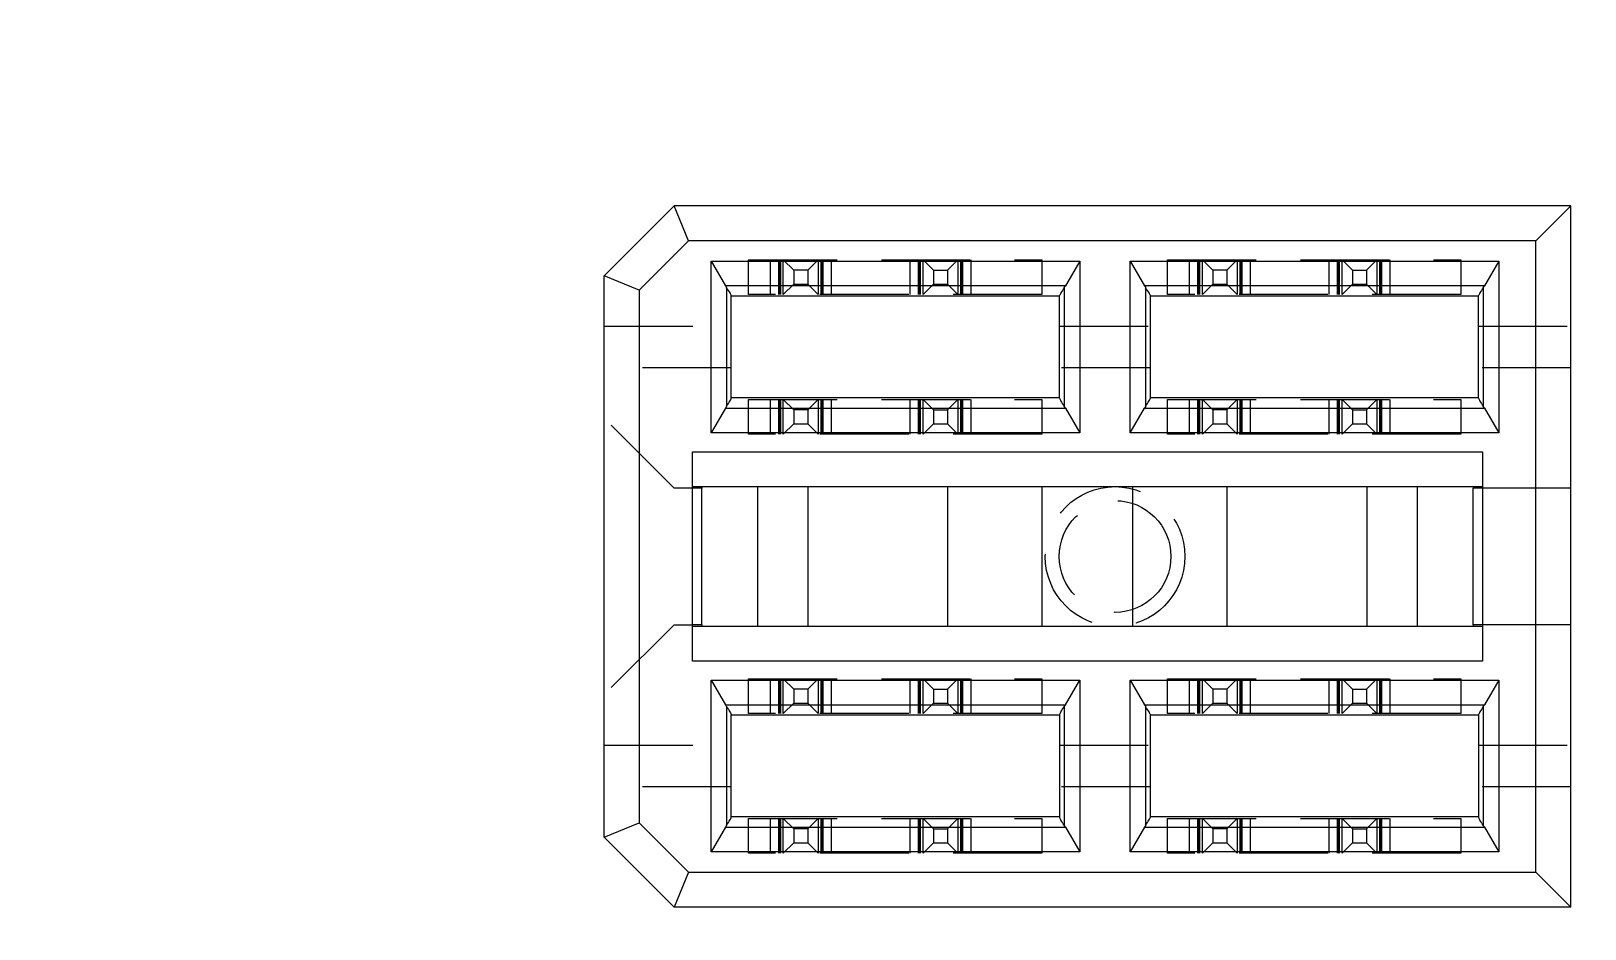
# Model space of a CAD drawing. Header units: millimetres. Extents: x -64 to 530, y -86 to 334.
# Drawn here: x 68.99 to 91.24, y 206.76 to 219.61 of the extents above; entities that cross this region are included whole.
import ezdxf

# ---------------------------------------------------------------- set-up
doc = ezdxf.new("R2010")
doc.units = ezdxf.units.MM
doc.header["$PDSIZE"] = -1
doc.linetypes.add('HIDDEN', pattern=[1.905, 1.27, -0.635])
doc.dimstyles.new('ISO-25', dxfattribs={"dimtxt": 2.5, "dimasz": 2.5, "dimexe": 1.25, "dimexo": 0.625, "dimtad": 1, "dimtxsty": 'Standard', "dimcen": 2.5, "dimadec": 0, "dimazin": 0, "dimtfac": 1, "dimtmove": 0, "dimatfit": 3, "dimfxl": 0, "dimarcsym": 0})

# ---------------------------------------------------------------- blocks, each defined once
blk = doc.blocks.new('*D35')
at = {"color": 0, "lineweight": -2}
for p, q in [((437.684, 297.079), (437.684, 315.579)), ((431.8, 293.079), (437.684, 297.079)), ((431.8, 279.9), (431.8, 293.079))]:
    blk.add_line(p, q, dxfattribs=at)
at = {"layer": 'Defpoints', "color": 0}
for p in [(437.684, 301.079), (431.8, 279.4), (0, 0)]:
    blk.add_point(p, dxfattribs=at)
at = {"color": 0, "insert": (435.434, 308.579), "char_height": 3, "attachment_point": 5, "rotation": 90}
blk.add_mtext('431,80', dxfattribs=at)
blk = doc.blocks.new('*D37')
at = {"color": 0, "lineweight": -2}
for p, q in [((135.317, 293.03), (135.317, 311.53)), ((135.9, 289.03), (135.317, 293.03)), ((135.9, 279.97), (135.9, 289.03))]:
    blk.add_line(p, q, dxfattribs=at)
at = {"layer": 'Defpoints', "color": 0}
for p in [(135.317, 297.03), (135.9, 279.47), (0, 0)]:
    blk.add_point(p, dxfattribs=at)
at = {"color": 0, "insert": (133.067, 304.53), "char_height": 3, "attachment_point": 5, "rotation": 90}
blk.add_mtext('135,90', dxfattribs=at)
blk = doc.blocks.new('*D38')
at = {"color": 0, "lineweight": -2}
for p, q in [((162.289, 289.755), (162.289, 308.755)), ((165.75, 285.755), (162.289, 289.755)), ((165.75, 274.9), (165.75, 285.755))]:
    blk.add_line(p, q, dxfattribs=at)
at = {"layer": 'Defpoints', "color": 0}
for p in [(162.289, 293.755), (165.75, 274.4), (0, 0)]:
    blk.add_point(p, dxfattribs=at)
at = {"color": 0, "insert": (160.039, 301.505), "char_height": 3, "attachment_point": 5, "rotation": 90}
blk.add_mtext('165,75', dxfattribs=at)
blk = doc.blocks.new('*D39')
at = {"color": 0, "lineweight": -2}
for p, q in [((125.6, 265.32), (129.1, 265.32)), ((129.1, 265.32), (130.828, 263.455)), ((130.828, 263.455), (150.828, 263.455))]:
    blk.add_line(p, q, dxfattribs=at)
at = {"layer": 'Defpoints', "color": 0}
for p in [(125.1, 265.32), (134.828, 263.455), (0, 0)]:
    blk.add_point(p, dxfattribs=at)
at = {"color": 0, "insert": (143.078, 265.705), "char_height": 3, "attachment_point": 5}
blk.add_mtext('265,32', dxfattribs=at)
blk = doc.blocks.new('*D40')
at = {"color": 0, "lineweight": -2}
for p, q in [((118.77, 293.984), (118.77, 311.484)), ((125.1, 289.984), (118.77, 293.984)), ((125.1, 265.82), (125.1, 289.984))]:
    blk.add_line(p, q, dxfattribs=at)
at = {"layer": 'Defpoints', "color": 0}
for p in [(118.77, 297.984), (125.1, 265.32), (0, 0)]:
    blk.add_point(p, dxfattribs=at)
at = {"color": 0, "insert": (116.52, 304.984), "char_height": 3, "attachment_point": 5, "rotation": 90}
blk.add_mtext('125,10', dxfattribs=at)
blk = doc.blocks.new('*D41')
at = {"color": 0, "lineweight": -2}
for p, q in [((191.371, 292.073), (191.371, 310.573)), ((199.07, 288.073), (191.371, 292.073)), ((199.07, 265.82), (199.07, 288.073))]:
    blk.add_line(p, q, dxfattribs=at)
at = {"layer": 'Defpoints', "color": 0}
for p in [(191.371, 296.073), (199.07, 265.32), (0, 0)]:
    blk.add_point(p, dxfattribs=at)
at = {"color": 0, "insert": (189.121, 303.573), "char_height": 3, "attachment_point": 5, "rotation": 90}
blk.add_mtext('199,07', dxfattribs=at)
blk = doc.blocks.new('*D42')
at = {"color": 0, "lineweight": -2}
for p, q in [((193.497, 265.32), (189.497, 263.066)), ((198.57, 265.32), (193.497, 265.32)), ((189.497, 263.066), (169.497, 263.066))]:
    blk.add_line(p, q, dxfattribs=at)
at = {"layer": 'Defpoints', "color": 0}
for p in [(199.07, 265.32), (185.497, 263.066), (0, 0)]:
    blk.add_point(p, dxfattribs=at)
at = {"color": 0, "insert": (177.247, 265.316), "char_height": 3, "attachment_point": 5}
blk.add_mtext('265,32', dxfattribs=at)
blk = doc.blocks.new('*D43')
at = {"color": 0, "lineweight": -2}
for p, q in [((280.31, 293.54), (280.31, 313.54)), ((285.75, 289.54), (280.31, 293.54)), ((285.75, 274.9), (285.75, 289.54))]:
    blk.add_line(p, q, dxfattribs=at)
at = {"layer": 'Defpoints', "color": 0}
for p in [(280.31, 297.54), (285.75, 274.4), (0, 0)]:
    blk.add_point(p, dxfattribs=at)
at = {"color": 0, "insert": (278.06, 305.79), "char_height": 3, "attachment_point": 5, "rotation": 90}
blk.add_mtext('285,75', dxfattribs=at)
blk = doc.blocks.new('*D44')
at = {"color": 0, "lineweight": -2}
for p, q in [((298.633, 293.447), (298.633, 312.947)), ((293.9, 289.447), (298.633, 293.447)), ((293.9, 279.9), (293.9, 289.447))]:
    blk.add_line(p, q, dxfattribs=at)
at = {"layer": 'Defpoints', "color": 0}
for p in [(298.633, 297.447), (293.9, 279.4), (0, 0)]:
    blk.add_point(p, dxfattribs=at)
at = {"color": 0, "insert": (296.383, 305.447), "char_height": 3, "attachment_point": 5, "rotation": 90}
blk.add_mtext('293,90', dxfattribs=at)
blk = doc.blocks.new('*D45')
at = {"color": 0, "lineweight": -2}
blk.add_line((285.25, 274.4), (252.388, 274.4), dxfattribs=at)
at = {"layer": 'Defpoints', "color": 0}
for p in [(267.888, 274.4), (285.75, 274.4), (0, 0)]:
    blk.add_point(p, dxfattribs=at)
at = {"color": 0, "insert": (259.888, 276.65), "char_height": 3, "attachment_point": 5}
blk.add_mtext('274,40', dxfattribs=at)
blk = doc.blocks.new('*D46')
at = {"color": 0, "lineweight": -2}
for p, q in [((273.06, 264.82), (273.06, 254.53)), ((273.06, 254.53), (277.95, 250.53)), ((277.95, 250.53), (277.95, 231.03))]:
    blk.add_line(p, q, dxfattribs=at)
at = {"layer": 'Defpoints', "color": 0}
for p in [(273.06, 265.32), (277.95, 246.53), (0, 0)]:
    blk.add_point(p, dxfattribs=at)
at = {"color": 0, "insert": (275.7, 238.53), "char_height": 3, "attachment_point": 5, "rotation": 90}
blk.add_mtext('273,06', dxfattribs=at)
blk = doc.blocks.new('*D47')
at = {"color": 0, "lineweight": -2}
for p, q in [((260.93, 266.76), (240.93, 266.76)), ((264.93, 265.32), (260.93, 266.76)), ((272.56, 265.32), (264.93, 265.32))]:
    blk.add_line(p, q, dxfattribs=at)
at = {"layer": 'Defpoints', "color": 0}
for p in [(256.93, 266.76), (273.06, 265.32), (0, 0)]:
    blk.add_point(p, dxfattribs=at)
at = {"color": 0, "insert": (248.68, 269.01), "char_height": 3, "attachment_point": 5}
blk.add_mtext('265,32', dxfattribs=at)
blk = doc.blocks.new('*D48')
at = {"color": 0, "lineweight": -2}
for p, q in [((355.301, 295.339), (355.301, 315.339)), ((359.73, 291.339), (355.301, 295.339)), ((359.73, 265.82), (359.73, 291.339))]:
    blk.add_line(p, q, dxfattribs=at)
at = {"layer": 'Defpoints', "color": 0}
for p in [(355.301, 299.339), (359.73, 265.32), (0, 0)]:
    blk.add_point(p, dxfattribs=at)
at = {"color": 0, "insert": (353.051, 307.589), "char_height": 3, "attachment_point": 5, "rotation": 90}
blk.add_mtext('359,73', dxfattribs=at)
blk = doc.blocks.new('*D49')
at = {"color": 0, "lineweight": -2}
for p, q in [((349.375, 265.32), (345.375, 260.541)), ((359.23, 265.32), (349.375, 265.32)), ((345.375, 260.541), (325.375, 260.541))]:
    blk.add_line(p, q, dxfattribs=at)
at = {"layer": 'Defpoints', "color": 0}
for p in [(359.73, 265.32), (341.375, 260.541), (0, 0)]:
    blk.add_point(p, dxfattribs=at)
at = {"color": 0, "insert": (333.125, 262.791), "char_height": 3, "attachment_point": 5}
blk.add_mtext('265,32', dxfattribs=at)
blk = doc.blocks.new('*D50')
at = {"color": 0, "lineweight": -2}
for p, q in [((411.281, 297.743), (411.281, 316.243)), ((415.9, 293.743), (411.281, 297.743)), ((415.9, 279.97), (415.9, 293.743))]:
    blk.add_line(p, q, dxfattribs=at)
at = {"layer": 'Defpoints', "color": 0}
for p in [(411.281, 301.743), (415.9, 279.47), (0, 0)]:
    blk.add_point(p, dxfattribs=at)
at = {"color": 0, "insert": (409.031, 309.243), "char_height": 3, "attachment_point": 5, "rotation": 90}
blk.add_mtext('415,90', dxfattribs=at)
blk = doc.blocks.new('*D51')
at = {"color": 0, "lineweight": -2}
for p, q in [((441.42, 274.4), (445.42, 275.871)), ((445.42, 275.871), (464.92, 275.871)), ((425.95, 274.4), (441.42, 274.4))]:
    blk.add_line(p, q, dxfattribs=at)
at = {"layer": 'Defpoints', "color": 0}
for p in [(449.42, 275.871), (425.45, 274.4), (0, 0)]:
    blk.add_point(p, dxfattribs=at)
at = {"color": 0, "insert": (457.42, 278.121), "char_height": 3, "attachment_point": 5}
blk.add_mtext('274,40', dxfattribs=at)
blk = doc.blocks.new('*D52')
at = {"color": 0, "lineweight": -2}
for p, q in [((423.283, 294.998), (423.283, 314.998)), ((425.45, 290.998), (423.283, 294.998)), ((425.45, 274.9), (425.45, 290.998))]:
    blk.add_line(p, q, dxfattribs=at)
at = {"layer": 'Defpoints', "color": 0}
for p in [(423.283, 298.998), (425.45, 274.4), (0, 0)]:
    blk.add_point(p, dxfattribs=at)
at = {"color": 0, "insert": (421.033, 307.248), "char_height": 3, "attachment_point": 5, "rotation": 90}
blk.add_mtext('425,45', dxfattribs=at)
blk = doc.blocks.new('*D56')
at = {"color": 0, "lineweight": -2}
for p, q in [((437.803, 215.414), (437.803, 235.414)), ((425.43, 211.414), (437.803, 215.414)), ((425.43, 198.55), (425.43, 211.414))]:
    blk.add_line(p, q, dxfattribs=at)
at = {"layer": 'Defpoints', "color": 0}
for p in [(437.803, 219.414), (425.43, 198.05), (0, 0)]:
    blk.add_point(p, dxfattribs=at)
at = {"color": 0, "insert": (435.553, 227.664), "char_height": 3, "attachment_point": 5, "rotation": 90}
blk.add_mtext('425,43', dxfattribs=at)
blk = doc.blocks.new('*D73')
at = {"color": 0, "lineweight": -2}
for p, q in [((142.392, 292.375), (142.392, 310.875)), ((139.399, 288.375), (142.392, 292.375)), ((139.399, 279.9), (139.399, 288.375))]:
    blk.add_line(p, q, dxfattribs=at)
at = {"layer": 'Defpoints', "color": 0}
for p in [(142.392, 296.375), (139.399, 279.4), (0, 0)]:
    blk.add_point(p, dxfattribs=at)
at = {"color": 0, "insert": (140.142, 303.875), "char_height": 3, "attachment_point": 5, "rotation": 90}
blk.add_mtext('139,40', dxfattribs=at)
blk = doc.blocks.new('*D74')
at = {"color": 0, "lineweight": -2}
for p, q in [((127.722, 293.03), (127.722, 311.53)), ((132.401, 289.03), (127.722, 293.03)), ((132.401, 279.9), (132.401, 289.03))]:
    blk.add_line(p, q, dxfattribs=at)
at = {"layer": 'Defpoints', "color": 0}
for p in [(127.722, 297.03), (132.401, 279.4), (0, 0)]:
    blk.add_point(p, dxfattribs=at)
at = {"color": 0, "insert": (125.472, 304.53), "char_height": 3, "attachment_point": 5, "rotation": 90}
blk.add_mtext('132,40', dxfattribs=at)
blk = doc.blocks.new('*D75')
at = {"color": 0, "lineweight": -2}
for p, q in [((288.794, 294.16), (288.794, 313.16)), ((290.401, 290.16), (288.794, 294.16)), ((290.401, 279.9), (290.401, 290.16))]:
    blk.add_line(p, q, dxfattribs=at)
at = {"layer": 'Defpoints', "color": 0}
for p in [(288.794, 298.16), (290.401, 279.4), (0, 0)]:
    blk.add_point(p, dxfattribs=at)
at = {"color": 0, "insert": (286.544, 305.91), "char_height": 3, "attachment_point": 5, "rotation": 90}
blk.add_mtext('290,40', dxfattribs=at)
blk = doc.blocks.new('*D76')
at = {"color": 0, "lineweight": -2}
for p, q in [((306.252, 292.611), (306.252, 312.111)), ((297.399, 288.611), (306.252, 292.611)), ((297.399, 279.9), (297.399, 288.611))]:
    blk.add_line(p, q, dxfattribs=at)
at = {"layer": 'Defpoints', "color": 0}
for p in [(306.252, 296.611), (297.399, 279.4), (0, 0)]:
    blk.add_point(p, dxfattribs=at)
at = {"color": 0, "insert": (304.002, 304.611), "char_height": 3, "attachment_point": 5, "rotation": 90}
blk.add_mtext('297,40', dxfattribs=at)
blk = doc.blocks.new('*D77')
at = {"color": 0, "lineweight": -2}
for p, q in [((404.526, 297.682), (404.526, 316.182)), ((412.401, 293.682), (404.526, 297.682)), ((412.401, 279.9), (412.401, 293.682))]:
    blk.add_line(p, q, dxfattribs=at)
at = {"layer": 'Defpoints', "color": 0}
for p in [(404.526, 301.682), (412.401, 279.4), (0, 0)]:
    blk.add_point(p, dxfattribs=at)
at = {"color": 0, "insert": (402.276, 309.182), "char_height": 3, "attachment_point": 5, "rotation": 90}
blk.add_mtext('412,40', dxfattribs=at)
blk = doc.blocks.new('*D78')
at = {"color": 0, "lineweight": -2}
for p, q in [((417.265, 297.291), (417.265, 315.791)), ((419.399, 293.291), (417.265, 297.291)), ((419.399, 279.9), (419.399, 293.291))]:
    blk.add_line(p, q, dxfattribs=at)
at = {"layer": 'Defpoints', "color": 0}
for p in [(417.265, 301.291), (419.399, 279.4), (0, 0)]:
    blk.add_point(p, dxfattribs=at)
at = {"color": 0, "insert": (415.015, 308.791), "char_height": 3, "attachment_point": 5, "rotation": 90}
blk.add_mtext('419,40', dxfattribs=at)
blk = doc.blocks.new('*D118')
at = {"color": 0, "lineweight": -2}
for p, q in [((389.587, 199.576), (389.587, 219.576)), ((394.242, 195.576), (389.587, 199.576)), ((394.242, 191.725), (394.242, 195.576))]:
    blk.add_line(p, q, dxfattribs=at)
at = {"layer": 'Defpoints', "color": 0}
for p in [(389.587, 203.576), (394.242, 191.225), (0, 0)]:
    blk.add_point(p, dxfattribs=at)
at = {"color": 0, "insert": (387.337, 211.826), "char_height": 3, "attachment_point": 5, "rotation": 90}
blk.add_mtext('394,24', dxfattribs=at)
blk = doc.blocks.new('*D119')
at = {"color": 0, "lineweight": -2}
for p, q in [((393.843, 235.159), (393.843, 254.159)), ((396, 231.159), (393.843, 235.159)), ((396, 225.095), (396, 231.159))]:
    blk.add_line(p, q, dxfattribs=at)
at = {"layer": 'Defpoints', "color": 0}
for p in [(393.843, 239.159), (396, 224.595), (0, 0)]:
    blk.add_point(p, dxfattribs=at)
at = {"color": 0, "insert": (391.593, 246.909), "char_height": 3, "attachment_point": 5, "rotation": 90}
blk.add_mtext('396,00', dxfattribs=at)
blk = doc.blocks.new('*D120')
at = {"color": 0, "lineweight": -2}
for p, q in [((372.602, 236.309), (372.602, 255.809)), ((373.5, 232.309), (372.602, 236.309)), ((373.5, 225.095), (373.5, 232.309))]:
    blk.add_line(p, q, dxfattribs=at)
at = {"layer": 'Defpoints', "color": 0}
for p in [(372.602, 240.309), (373.5, 224.595), (0, 0)]:
    blk.add_point(p, dxfattribs=at)
at = {"color": 0, "insert": (370.352, 248.309), "char_height": 3, "attachment_point": 5, "rotation": 90}
blk.add_mtext('373,50', dxfattribs=at)
blk = doc.blocks.new('*D121')
at = {"color": 0, "lineweight": -2}
for p, q in [((345.579, 237.414), (345.579, 256.414)), ((349.175, 233.414), (345.579, 237.414)), ((349.175, 225.095), (349.175, 233.414))]:
    blk.add_line(p, q, dxfattribs=at)
at = {"layer": 'Defpoints', "color": 0}
for p in [(345.579, 241.414), (349.175, 224.595), (0, 0)]:
    blk.add_point(p, dxfattribs=at)
at = {"color": 0, "insert": (343.329, 249.164), "char_height": 3, "attachment_point": 5, "rotation": 90}
blk.add_mtext('349,18', dxfattribs=at)
blk = doc.blocks.new('*D122')
at = {"color": 0, "lineweight": -2}
for p, q in [((325.674, 236.995), (325.674, 256.995)), ((328.855, 232.995), (325.674, 236.995)), ((328.855, 225.095), (328.855, 232.995))]:
    blk.add_line(p, q, dxfattribs=at)
at = {"layer": 'Defpoints', "color": 0}
for p in [(325.674, 240.995), (328.855, 224.595), (0, 0)]:
    blk.add_point(p, dxfattribs=at)
at = {"color": 0, "insert": (323.424, 249.245), "char_height": 3, "attachment_point": 5, "rotation": 90}
blk.add_mtext('328,86', dxfattribs=at)
blk = doc.blocks.new('*D123')
at = {"color": 0, "lineweight": -2}
for p, q in [((304.85, 235.076), (304.85, 254.576)), ((308.535, 231.076), (304.85, 235.076)), ((308.535, 225.095), (308.535, 231.076))]:
    blk.add_line(p, q, dxfattribs=at)
at = {"layer": 'Defpoints', "color": 0}
for p in [(304.85, 239.076), (308.535, 224.595), (0, 0)]:
    blk.add_point(p, dxfattribs=at)
at = {"color": 0, "insert": (302.6, 247.076), "char_height": 3, "attachment_point": 5, "rotation": 90}
blk.add_mtext('308,54', dxfattribs=at)
blk = doc.blocks.new('*D124')
at = {"color": 0, "lineweight": -2}
for p, q in [((286.103, 233.369), (286.103, 253.369)), ((288.215, 229.369), (286.103, 233.369)), ((288.215, 225.095), (288.215, 229.369))]:
    blk.add_line(p, q, dxfattribs=at)
at = {"layer": 'Defpoints', "color": 0}
for p in [(286.103, 237.369), (288.215, 224.595), (0, 0)]:
    blk.add_point(p, dxfattribs=at)
at = {"color": 0, "insert": (283.853, 245.619), "char_height": 3, "attachment_point": 5, "rotation": 90}
blk.add_mtext('288,22', dxfattribs=at)
blk = doc.blocks.new('*D125')
at = {"color": 0, "lineweight": -2}
for p, q in [((263.907, 234.454), (263.907, 253.954)), ((267.895, 230.454), (263.907, 234.454)), ((267.895, 225.095), (267.895, 230.454))]:
    blk.add_line(p, q, dxfattribs=at)
at = {"layer": 'Defpoints', "color": 0}
for p in [(263.907, 238.454), (267.895, 224.595), (0, 0)]:
    blk.add_point(p, dxfattribs=at)
at = {"color": 0, "insert": (261.657, 246.454), "char_height": 3, "attachment_point": 5, "rotation": 90}
blk.add_mtext('267,90', dxfattribs=at)
blk = doc.blocks.new('*D126')
at = {"color": 0, "lineweight": -2}
for p, q in [((243.782, 232.451), (243.782, 252.451)), ((247.575, 228.595), (243.782, 232.451)), ((247.575, 225.095), (247.575, 228.595))]:
    blk.add_line(p, q, dxfattribs=at)
at = {"layer": 'Defpoints', "color": 0}
for p in [(243.782, 236.451), (247.575, 224.595), (0, 0)]:
    blk.add_point(p, dxfattribs=at)
at = {"color": 0, "insert": (241.532, 244.701), "char_height": 3, "attachment_point": 5, "rotation": 90}
blk.add_mtext('247,58', dxfattribs=at)
blk = doc.blocks.new('*D127')
at = {"color": 0, "lineweight": -2}
for p, q in [((222.023, 234.703), (222.023, 254.703)), ((227.255, 230.703), (222.023, 234.703)), ((227.255, 225.095), (227.255, 230.703))]:
    blk.add_line(p, q, dxfattribs=at)
at = {"layer": 'Defpoints', "color": 0}
for p in [(222.023, 238.703), (227.255, 224.595), (0, 0)]:
    blk.add_point(p, dxfattribs=at)
at = {"color": 0, "insert": (219.773, 246.953), "char_height": 3, "attachment_point": 5, "rotation": 90}
blk.add_mtext('227,26', dxfattribs=at)
blk = doc.blocks.new('*D128')
at = {"color": 0, "lineweight": -2}
for p, q in [((203.028, 233.99), (203.028, 253.49)), ((206.946, 229.99), (203.028, 233.99)), ((206.946, 225.095), (206.946, 229.99))]:
    blk.add_line(p, q, dxfattribs=at)
at = {"layer": 'Defpoints', "color": 0}
for p in [(203.028, 237.99), (206.946, 224.595), (0, 0)]:
    blk.add_point(p, dxfattribs=at)
at = {"color": 0, "insert": (200.778, 245.99), "char_height": 3, "attachment_point": 5, "rotation": 90}
blk.add_mtext('206,95', dxfattribs=at)
blk = doc.blocks.new('*D129')
at = {"color": 0, "lineweight": -2}
for p, q in [((182.809, 235.614), (182.809, 254.614)), ((186.615, 231.614), (182.809, 235.614)), ((186.615, 225.095), (186.615, 231.614))]:
    blk.add_line(p, q, dxfattribs=at)
at = {"layer": 'Defpoints', "color": 0}
for p in [(182.809, 239.614), (186.615, 224.595), (0, 0)]:
    blk.add_point(p, dxfattribs=at)
at = {"color": 0, "insert": (180.559, 247.364), "char_height": 3, "attachment_point": 5, "rotation": 90}
blk.add_mtext('186,62', dxfattribs=at)
blk = doc.blocks.new('*D130')
at = {"color": 0, "lineweight": -2}
for p, q in [((163.921, 235.803), (163.921, 254.303)), ((166.295, 231.803), (163.921, 235.803)), ((166.295, 225.095), (166.295, 231.803))]:
    blk.add_line(p, q, dxfattribs=at)
at = {"layer": 'Defpoints', "color": 0}
for p in [(163.921, 239.803), (166.295, 224.595), (0, 0)]:
    blk.add_point(p, dxfattribs=at)
at = {"color": 0, "insert": (161.671, 247.303), "char_height": 3, "attachment_point": 5, "rotation": 90}
blk.add_mtext('166,30', dxfattribs=at)
blk = doc.blocks.new('*D131')
at = {"color": 0, "lineweight": -2}
for p, q in [((142.732, 235.75), (142.732, 254.75)), ((145.975, 231.75), (142.732, 235.75)), ((145.975, 225.095), (145.975, 231.75))]:
    blk.add_line(p, q, dxfattribs=at)
at = {"layer": 'Defpoints', "color": 0}
for p in [(142.732, 239.75), (145.975, 224.595), (0, 0)]:
    blk.add_point(p, dxfattribs=at)
at = {"color": 0, "insert": (140.482, 247.5), "char_height": 3, "attachment_point": 5, "rotation": 90}
blk.add_mtext('145,98', dxfattribs=at)
blk = doc.blocks.new('*D132')
at = {"color": 0, "lineweight": -2}
for p, q in [((123.609, 234.366), (123.609, 253.366)), ((125.655, 230.366), (123.609, 234.366)), ((125.655, 225.095), (125.655, 230.366))]:
    blk.add_line(p, q, dxfattribs=at)
at = {"layer": 'Defpoints', "color": 0}
for p in [(123.609, 238.366), (125.655, 224.595), (0, 0)]:
    blk.add_point(p, dxfattribs=at)
at = {"color": 0, "insert": (121.359, 246.116), "char_height": 3, "attachment_point": 5, "rotation": 90}
blk.add_mtext('125,66', dxfattribs=at)
blk = doc.blocks.new('*D133')
at = {"color": 0, "lineweight": -2}
for p, q in [((101.965, 233.775), (101.965, 252.275)), ((105.335, 229.775), (101.965, 233.775)), ((105.335, 225.095), (105.335, 229.775))]:
    blk.add_line(p, q, dxfattribs=at)
at = {"layer": 'Defpoints', "color": 0}
for p in [(101.965, 237.775), (105.335, 224.595), (0, 0)]:
    blk.add_point(p, dxfattribs=at)
at = {"color": 0, "insert": (99.715, 245.275), "char_height": 3, "attachment_point": 5, "rotation": 90}
blk.add_mtext('105,34', dxfattribs=at)
blk = doc.blocks.new('*D134')
at = {"color": 0, "lineweight": -2}
for p, q in [((81.203, 235.043), (81.203, 251.543)), ((85.015, 231.043), (81.203, 235.043)), ((85.015, 225.095), (85.015, 231.043))]:
    blk.add_line(p, q, dxfattribs=at)
at = {"layer": 'Defpoints', "color": 0}
for p in [(81.203, 239.043), (85.015, 224.595), (0, 0)]:
    blk.add_point(p, dxfattribs=at)
at = {"color": 0, "insert": (78.953, 245.543), "char_height": 3, "attachment_point": 5, "rotation": 90}
blk.add_mtext('85,02', dxfattribs=at)
blk = doc.blocks.new('*D142')
at = {"color": 0, "lineweight": -2}
for p, q in [((401.115, 224.595), (405.115, 228.426)), ((405.115, 228.426), (425.115, 228.426)), ((396.5, 224.595), (401.115, 224.595))]:
    blk.add_line(p, q, dxfattribs=at)
at = {"layer": 'Defpoints', "color": 0}
for p in [(409.115, 228.426), (396, 224.595), (0, 0)]:
    blk.add_point(p, dxfattribs=at)
at = {"color": 0, "insert": (417.365, 230.676), "char_height": 3, "attachment_point": 5}
blk.add_mtext('224,59', dxfattribs=at)
blk = doc.blocks.new('*D143')
at = {"color": 0, "lineweight": -2}
blk.add_line((166.25, 274.4), (193.07, 274.4), dxfattribs=at)
at = {"layer": 'Defpoints', "color": 0}
for p in [(165.75, 274.4), (177.57, 274.4), (0, 0)]:
    blk.add_point(p, dxfattribs=at)
at = {"color": 0, "insert": (185.57, 276.65), "char_height": 3, "attachment_point": 5}
blk.add_mtext('274,40', dxfattribs=at)

msp = doc.modelspace()

# ---------------------------------------------------------------- linework, layer by layer
at = {"color": 7, "linetype": 'Continuous', "lineweight": 15}
for p, q in [((78.195, 217.11), (77.195, 216.11)), ((78.402, 216.61), (78.195, 217.11)), ((91.035, 217.11), (78.195, 217.11)), ((91.035, 217.11), (90.535, 216.61)), ((91.035, 207.07), (91.035, 217.11)), ((77.695, 215.903), (78.402, 216.61)), ((90.535, 216.61), (78.402, 216.61)), ((90.535, 207.57), (90.535, 216.61)), ((78.726, 213.86), (78.726, 216.32)), ((78.726, 216.32), (78.93, 215.966)), ((78.726, 216.32), (84.004, 216.32)), ((84.004, 216.32), (83.8, 215.966)), ((84.004, 216.32), (84.004, 213.86)), ((84.726, 216.32), (90.004, 216.32)), ((84.726, 213.86), (84.726, 216.32)), ((84.726, 216.32), (84.93, 215.966)), ((90.004, 216.32), (89.8, 215.966)), ((90.004, 216.32), (90.004, 213.86)), ((77.695, 215.903), (77.195, 216.11)), ((77.195, 208.07), (77.195, 216.11)), ((77.695, 215.903), (77.695, 208.277)), ((83.8, 215.966), (78.93, 215.966)), ((78.948, 215.938), (78.948, 214.242)), ((79.015, 214.355), (79.015, 215.825)), ((83.715, 215.82), (79.015, 215.82)), ((83.715, 214.355), (83.715, 215.825)), ((83.782, 215.938), (83.782, 214.242)), ((89.8, 215.966), (84.93, 215.966)), ((84.948, 215.938), (84.948, 214.242)), ((85.015, 214.355), (85.015, 215.825)), ((89.715, 215.82), (85.015, 215.82)), ((89.715, 214.355), (89.715, 215.825)), ((89.782, 215.938), (89.782, 214.242)), ((83.715, 214.36), (79.015, 214.36)), ((89.715, 214.36), (85.015, 214.36)), ((78.93, 214.214), (78.726, 213.86)), ((78.93, 214.214), (83.8, 214.214)), ((83.8, 214.214), (84.004, 213.86)), ((84.726, 213.86), (84.93, 214.214)), ((84.93, 214.214), (89.8, 214.214)), ((89.8, 214.214), (90.004, 213.86)), ((84.004, 213.86), (78.726, 213.86)), ((90.004, 213.86), (84.726, 213.86)), ((78.459, 213.59), (89.771, 213.59)), ((78.459, 210.59), (78.459, 213.59)), ((89.771, 213.59), (89.771, 210.59)), ((78.459, 213.09), (89.771, 213.09)), ((78.595, 213.07), (78.459, 213.07)), ((78.595, 213.09), (78.595, 213.07)), ((78.595, 211.11), (78.595, 213.07)), ((79.395, 211.09), (79.395, 213.09)), ((80.115, 211.09), (80.115, 213.09)), ((82.115, 211.09), (82.115, 213.09)), ((83.465, 211.09), (83.465, 213.09)), ((84.765, 211.09), (84.765, 213.09)), ((86.115, 211.09), (86.115, 213.09)), ((88.115, 213.09), (88.115, 211.09)), ((88.835, 213.09), (88.835, 211.09)), ((89.635, 213.09), (89.635, 213.07)), ((89.771, 213.07), (89.635, 213.07)), ((89.635, 211.11), (89.635, 213.07)), ((78.595, 211.11), (78.459, 211.11)), ((78.459, 211.09), (89.771, 211.09)), ((78.595, 211.11), (78.595, 211.09)), ((89.635, 211.11), (89.635, 211.09)), ((89.771, 211.11), (89.635, 211.11)), ((89.771, 210.59), (78.459, 210.59)), ((78.726, 210.32), (84.004, 210.32)), ((78.726, 207.86), (78.726, 210.32)), ((78.726, 210.32), (78.93, 209.966)), ((83.8, 209.966), (84.004, 210.32)), ((84.004, 210.32), (84.004, 207.86)), ((84.726, 210.32), (90.004, 210.32)), ((84.726, 207.86), (84.726, 210.32)), ((84.726, 210.32), (84.93, 209.966)), ((90.004, 210.32), (89.8, 209.966)), ((90.004, 210.32), (90.004, 207.86)), ((78.93, 209.966), (83.8, 209.966)), ((78.948, 209.938), (78.948, 208.242)), ((79.015, 208.355), (79.015, 209.825)), ((79.015, 209.82), (83.715, 209.82)), ((83.715, 209.825), (83.715, 208.355)), ((83.782, 209.938), (83.782, 208.242)), ((84.93, 209.966), (89.8, 209.966)), ((84.948, 209.938), (84.948, 208.242)), ((85.015, 208.355), (85.015, 209.825)), ((85.015, 209.82), (89.715, 209.82)), ((89.715, 209.825), (89.715, 208.355)), ((89.782, 209.938), (89.782, 208.242)), ((77.195, 208.07), (77.695, 208.277)), ((77.695, 208.277), (78.402, 207.57)), ((83.715, 208.36), (79.015, 208.36)), ((89.715, 208.36), (85.015, 208.36)), ((78.195, 207.07), (77.195, 208.07)), ((78.93, 208.214), (78.726, 207.86)), ((78.93, 208.214), (83.8, 208.214)), ((83.8, 208.214), (84.004, 207.86)), ((84.93, 208.214), (84.726, 207.86)), ((84.93, 208.214), (89.8, 208.214)), ((89.8, 208.214), (90.004, 207.86)), ((84.004, 207.86), (78.726, 207.86)), ((90.004, 207.86), (84.726, 207.86)), ((78.402, 207.57), (78.195, 207.07)), ((78.402, 207.57), (90.535, 207.57)), ((91.035, 207.07), (90.535, 207.57)), ((91.035, 207.07), (78.195, 207.07))]:
    msp.add_line(p, q, dxfattribs=at)
at = {"color": 7, "linetype": 'HIDDEN', "lineweight": 0}
for p, q in [((79.26, 215.84), (79.26, 216.34)), ((79.26, 216.34), (83.46, 216.34)), ((79.57, 216.34), (79.57, 215.84)), ((79.575, 215.84), (79.575, 216.34)), ((79.695, 215.84), (79.695, 216.34)), ((79.696, 216.34), (79.696, 215.84)), ((79.715, 216.34), (79.715, 215.84)), ((79.725, 215.84), (79.725, 216.34)), ((79.725, 215.84), (79.725, 216.34)), ((79.76, 215.84), (79.76, 216.34)), ((79.76, 216.34), (79.91, 216.19)), ((80.26, 216.34), (80.11, 216.19)), ((80.26, 216.34), (80.26, 215.84)), ((80.295, 216.34), (80.295, 215.84)), ((80.295, 216.34), (80.295, 215.84)), ((80.305, 216.34), (80.305, 215.84)), ((80.324, 215.84), (80.324, 216.34)), ((80.325, 216.34), (80.325, 215.84)), ((80.445, 216.34), (80.445, 215.84)), ((80.45, 215.84), (80.45, 216.34)), ((81.57, 216.34), (81.57, 215.84)), ((81.575, 215.84), (81.575, 216.34)), ((81.695, 215.84), (81.695, 216.34)), ((81.696, 216.34), (81.696, 215.84)), ((81.715, 216.34), (81.715, 215.84)), ((81.725, 215.84), (81.725, 216.34)), ((81.725, 215.84), (81.725, 216.34)), ((81.76, 215.84), (81.76, 216.34)), ((81.76, 216.34), (81.91, 216.19)), ((82.11, 216.19), (82.26, 216.34)), ((82.26, 216.34), (82.26, 215.84)), ((82.295, 216.34), (82.295, 215.84)), ((82.295, 216.34), (82.295, 215.84)), ((82.305, 216.34), (82.305, 215.84)), ((82.324, 215.84), (82.324, 216.34)), ((82.325, 216.34), (82.325, 215.84)), ((82.445, 216.34), (82.445, 215.84)), ((82.45, 215.84), (82.45, 216.34)), ((83.46, 216.34), (83.46, 215.84)), ((85.26, 215.84), (85.26, 216.34)), ((85.26, 216.34), (89.46, 216.34)), ((85.57, 216.34), (85.57, 215.84)), ((85.575, 215.84), (85.575, 216.34)), ((85.695, 215.84), (85.695, 216.34)), ((85.696, 216.34), (85.696, 215.84)), ((85.715, 216.34), (85.715, 215.84)), ((85.725, 215.84), (85.725, 216.34)), ((85.725, 215.84), (85.725, 216.34)), ((85.76, 215.84), (85.76, 216.34)), ((85.76, 216.34), (85.91, 216.19)), ((86.26, 216.34), (86.11, 216.19)), ((86.26, 216.34), (86.26, 215.84)), ((86.295, 216.34), (86.295, 215.84)), ((86.295, 216.34), (86.295, 215.84)), ((86.305, 216.34), (86.305, 215.84)), ((86.324, 215.84), (86.324, 216.34)), ((86.325, 216.34), (86.325, 215.84)), ((86.445, 216.34), (86.445, 215.84)), ((86.45, 215.84), (86.45, 216.34)), ((87.57, 216.34), (87.57, 215.84)), ((87.575, 215.84), (87.575, 216.34)), ((87.695, 215.84), (87.695, 216.34)), ((87.696, 216.34), (87.696, 215.84)), ((87.715, 216.34), (87.715, 215.84)), ((87.725, 215.84), (87.725, 216.34)), ((87.725, 215.84), (87.725, 216.34)), ((87.76, 215.84), (87.76, 216.34)), ((87.76, 216.34), (87.91, 216.19)), ((88.11, 216.19), (88.26, 216.34)), ((88.26, 216.34), (88.26, 215.84)), ((88.295, 216.34), (88.295, 215.84)), ((88.295, 216.34), (88.295, 215.84)), ((88.305, 216.34), (88.305, 215.84)), ((88.324, 215.84), (88.324, 216.34)), ((88.325, 216.34), (88.325, 215.84)), ((88.445, 216.34), (88.445, 215.84)), ((88.45, 215.84), (88.45, 216.34)), ((89.46, 216.34), (89.46, 215.84)), ((79.91, 216.19), (79.91, 215.99)), ((80.11, 216.19), (79.91, 216.19)), ((80.11, 216.19), (80.11, 215.99)), ((81.91, 216.19), (82.11, 216.19)), ((81.91, 216.19), (81.91, 215.99)), ((82.11, 216.19), (82.11, 215.99)), ((85.91, 216.19), (85.91, 215.99)), ((86.11, 216.19), (85.91, 216.19)), ((86.11, 216.19), (86.11, 215.99)), ((87.91, 216.19), (88.11, 216.19)), ((87.91, 216.19), (87.91, 215.99)), ((88.11, 216.19), (88.11, 215.99)), ((83.46, 215.84), (79.26, 215.84)), ((79.76, 215.84), (79.91, 215.99)), ((79.91, 215.99), (80.11, 215.99)), ((80.11, 215.99), (80.26, 215.84)), ((81.91, 215.99), (81.76, 215.84)), ((81.91, 215.99), (82.11, 215.99)), ((82.11, 215.99), (82.26, 215.84)), ((89.46, 215.84), (85.26, 215.84)), ((85.76, 215.84), (85.91, 215.99)), ((85.91, 215.99), (86.11, 215.99)), ((86.11, 215.99), (86.26, 215.84)), ((87.91, 215.99), (87.76, 215.84)), ((87.91, 215.99), (88.11, 215.99)), ((88.11, 215.99), (88.26, 215.84)), ((77.195, 215.39), (79.015, 215.39)), ((83.715, 215.39), (85.015, 215.39)), ((89.715, 215.39), (91.035, 215.39)), ((79.015, 214.79), (77.195, 214.79)), ((85.015, 214.79), (83.715, 214.79)), ((91.035, 214.79), (89.715, 214.79)), ((79.26, 213.84), (79.26, 214.34)), ((79.26, 214.34), (83.46, 214.34)), ((79.57, 214.34), (79.57, 213.84)), ((79.575, 213.84), (79.575, 214.34)), ((79.695, 213.84), (79.695, 214.34)), ((79.696, 214.34), (79.696, 213.84)), ((79.715, 214.34), (79.715, 213.84)), ((79.725, 213.84), (79.725, 214.34)), ((79.725, 213.84), (79.725, 214.34)), ((79.76, 213.84), (79.76, 214.34)), ((79.76, 214.34), (79.91, 214.19)), ((80.26, 214.34), (80.11, 214.19)), ((80.26, 214.34), (80.26, 213.84)), ((80.295, 214.34), (80.295, 213.84)), ((80.295, 214.34), (80.295, 213.84)), ((80.305, 214.34), (80.305, 213.84)), ((80.324, 213.84), (80.324, 214.34)), ((80.325, 214.34), (80.325, 213.84)), ((80.445, 214.34), (80.445, 213.84)), ((80.45, 213.84), (80.45, 214.34)), ((81.57, 214.34), (81.57, 213.84)), ((81.575, 213.84), (81.575, 214.34)), ((81.695, 213.84), (81.695, 214.34)), ((81.696, 214.34), (81.696, 213.84)), ((81.715, 214.34), (81.715, 213.84)), ((81.725, 213.84), (81.725, 214.34)), ((81.725, 213.84), (81.725, 214.34)), ((81.76, 213.84), (81.76, 214.34)), ((81.76, 214.34), (81.91, 214.19)), ((82.11, 214.19), (82.26, 214.34)), ((82.26, 214.34), (82.26, 213.84)), ((82.295, 214.34), (82.295, 213.84)), ((82.295, 214.34), (82.295, 213.84)), ((82.305, 214.34), (82.305, 213.84)), ((82.324, 213.84), (82.324, 214.34)), ((82.325, 214.34), (82.325, 213.84)), ((82.445, 214.34), (82.445, 213.84)), ((82.45, 213.84), (82.45, 214.34)), ((83.46, 214.34), (83.46, 213.84)), ((85.26, 213.84), (85.26, 214.34)), ((85.26, 214.34), (89.46, 214.34)), ((85.57, 214.34), (85.57, 213.84)), ((85.575, 213.84), (85.575, 214.34)), ((85.695, 213.84), (85.695, 214.34)), ((85.696, 214.34), (85.696, 213.84)), ((85.715, 214.34), (85.715, 213.84)), ((85.725, 213.84), (85.725, 214.34)), ((85.725, 213.84), (85.725, 214.34)), ((85.76, 213.84), (85.76, 214.34)), ((85.76, 214.34), (85.91, 214.19)), ((86.26, 214.34), (86.11, 214.19)), ((86.26, 214.34), (86.26, 213.84)), ((86.295, 214.34), (86.295, 213.84)), ((86.295, 214.34), (86.295, 213.84)), ((86.305, 214.34), (86.305, 213.84)), ((86.324, 213.84), (86.324, 214.34)), ((86.325, 214.34), (86.325, 213.84)), ((86.445, 214.34), (86.445, 213.84)), ((86.45, 213.84), (86.45, 214.34)), ((87.57, 214.34), (87.57, 213.84)), ((87.575, 213.84), (87.575, 214.34)), ((87.695, 213.84), (87.695, 214.34)), ((87.696, 214.34), (87.696, 213.84)), ((87.715, 214.34), (87.715, 213.84)), ((87.725, 213.84), (87.725, 214.34)), ((87.725, 213.84), (87.725, 214.34)), ((87.76, 213.84), (87.76, 214.34)), ((87.76, 214.34), (87.91, 214.19)), ((88.11, 214.19), (88.26, 214.34)), ((88.26, 214.34), (88.26, 213.84)), ((88.295, 214.34), (88.295, 213.84)), ((88.295, 214.34), (88.295, 213.84)), ((88.305, 214.34), (88.305, 213.84)), ((88.324, 213.84), (88.324, 214.34)), ((88.325, 214.34), (88.325, 213.84)), ((88.445, 214.34), (88.445, 213.84)), ((88.45, 213.84), (88.45, 214.34)), ((89.46, 214.34), (89.46, 213.84)), ((78.195, 213.07), (77.195, 214.07)), ((79.91, 214.19), (79.91, 213.99)), ((80.11, 214.19), (79.91, 214.19)), ((80.11, 214.19), (80.11, 213.99)), ((81.91, 214.19), (82.11, 214.19)), ((81.91, 214.19), (81.91, 213.99)), ((82.11, 214.19), (82.11, 213.99)), ((86.11, 214.19), (85.91, 214.19)), ((85.91, 214.19), (85.91, 213.99)), ((86.11, 214.19), (86.11, 213.99)), ((87.91, 214.19), (88.11, 214.19)), ((87.91, 214.19), (87.91, 213.99)), ((88.11, 214.19), (88.11, 213.99)), ((83.46, 213.84), (79.26, 213.84)), ((79.76, 213.84), (79.91, 213.99)), ((79.91, 213.99), (80.11, 213.99)), ((80.11, 213.99), (80.26, 213.84)), ((81.91, 213.99), (81.76, 213.84)), ((81.91, 213.99), (82.11, 213.99)), ((82.11, 213.99), (82.26, 213.84)), ((89.46, 213.84), (85.26, 213.84)), ((85.76, 213.84), (85.91, 213.99)), ((85.91, 213.99), (86.11, 213.99)), ((86.11, 213.99), (86.26, 213.84)), ((87.91, 213.99), (87.76, 213.84)), ((87.91, 213.99), (88.11, 213.99)), ((88.11, 213.99), (88.26, 213.84)), ((78.459, 213.07), (78.195, 213.07)), ((91.035, 213.07), (89.771, 213.07)), ((78.195, 211.11), (77.195, 210.11)), ((78.195, 211.11), (78.459, 211.11)), ((91.035, 211.11), (89.771, 211.11)), ((79.26, 209.84), (79.26, 210.34)), ((79.26, 210.34), (83.46, 210.34)), ((79.57, 210.34), (79.57, 209.84)), ((79.575, 209.84), (79.575, 210.34)), ((79.695, 209.84), (79.695, 210.34)), ((79.696, 210.34), (79.696, 209.84)), ((79.715, 210.34), (79.715, 209.84)), ((79.725, 209.84), (79.725, 210.34)), ((79.725, 209.84), (79.725, 210.34)), ((79.76, 209.84), (79.76, 210.34)), ((79.76, 210.34), (79.91, 210.19)), ((80.26, 210.34), (80.11, 210.19)), ((80.26, 210.34), (80.26, 209.84)), ((80.295, 210.34), (80.295, 209.84)), ((80.295, 210.34), (80.295, 209.84)), ((80.305, 210.34), (80.305, 209.84)), ((80.324, 209.84), (80.324, 210.34)), ((80.325, 210.34), (80.325, 209.84)), ((80.445, 210.34), (80.445, 209.84)), ((80.45, 209.84), (80.45, 210.34)), ((81.57, 210.34), (81.57, 209.84)), ((81.575, 209.84), (81.575, 210.34)), ((81.695, 209.84), (81.695, 210.34)), ((81.696, 210.34), (81.696, 209.84)), ((81.715, 210.34), (81.715, 209.84)), ((81.725, 209.84), (81.725, 210.34)), ((81.725, 209.84), (81.725, 210.34)), ((81.76, 209.84), (81.76, 210.34)), ((81.76, 210.34), (81.91, 210.19)), ((82.11, 210.19), (82.26, 210.34)), ((82.26, 210.34), (82.26, 209.84)), ((82.295, 210.34), (82.295, 209.84)), ((82.295, 210.34), (82.295, 209.84)), ((82.305, 210.34), (82.305, 209.84)), ((82.324, 209.84), (82.324, 210.34)), ((82.325, 210.34), (82.325, 209.84)), ((82.445, 210.34), (82.445, 209.84)), ((82.45, 209.84), (82.45, 210.34)), ((83.46, 210.34), (83.46, 209.84)), ((85.26, 209.84), (85.26, 210.34)), ((85.26, 210.34), (89.46, 210.34)), ((85.57, 210.34), (85.57, 209.84)), ((85.575, 209.84), (85.575, 210.34)), ((85.695, 209.84), (85.695, 210.34)), ((85.696, 210.34), (85.696, 209.84)), ((85.715, 210.34), (85.715, 209.84)), ((85.725, 209.84), (85.725, 210.34)), ((85.725, 209.84), (85.725, 210.34)), ((85.76, 209.84), (85.76, 210.34)), ((85.76, 210.34), (85.91, 210.19)), ((86.26, 210.34), (86.11, 210.19)), ((86.26, 210.34), (86.26, 209.84)), ((86.295, 210.34), (86.295, 209.84)), ((86.295, 210.34), (86.295, 209.84)), ((86.305, 210.34), (86.305, 209.84)), ((86.324, 209.84), (86.324, 210.34)), ((86.325, 210.34), (86.325, 209.84)), ((86.445, 210.34), (86.445, 209.84)), ((86.45, 209.84), (86.45, 210.34)), ((87.57, 210.34), (87.57, 209.84)), ((87.575, 209.84), (87.575, 210.34)), ((87.695, 209.84), (87.695, 210.34)), ((87.696, 210.34), (87.696, 209.84)), ((87.715, 210.34), (87.715, 209.84)), ((87.725, 209.84), (87.725, 210.34)), ((87.725, 209.84), (87.725, 210.34)), ((87.76, 209.84), (87.76, 210.34)), ((87.76, 210.34), (87.91, 210.19)), ((88.11, 210.19), (88.26, 210.34)), ((88.26, 210.34), (88.26, 209.84)), ((88.295, 210.34), (88.295, 209.84)), ((88.295, 210.34), (88.295, 209.84)), ((88.305, 210.34), (88.305, 209.84)), ((88.324, 209.84), (88.324, 210.34)), ((88.325, 210.34), (88.325, 209.84)), ((88.445, 210.34), (88.445, 209.84)), ((88.45, 209.84), (88.45, 210.34)), ((89.46, 210.34), (89.46, 209.84)), ((79.91, 210.19), (79.91, 209.99)), ((80.11, 210.19), (79.91, 210.19)), ((80.11, 210.19), (80.11, 209.99)), ((81.91, 210.19), (82.11, 210.19)), ((81.91, 210.19), (81.91, 209.99)), ((82.11, 210.19), (82.11, 209.99)), ((86.11, 210.19), (85.91, 210.19)), ((85.91, 210.19), (85.91, 209.99)), ((86.11, 210.19), (86.11, 209.99)), ((87.91, 210.19), (88.11, 210.19)), ((87.91, 210.19), (87.91, 209.99)), ((88.11, 210.19), (88.11, 209.99)), ((83.46, 209.84), (79.26, 209.84)), ((79.76, 209.84), (79.91, 209.99)), ((79.91, 209.99), (80.11, 209.99)), ((80.11, 209.99), (80.26, 209.84)), ((81.91, 209.99), (81.76, 209.84)), ((81.91, 209.99), (82.11, 209.99)), ((82.11, 209.99), (82.26, 209.84)), ((89.46, 209.84), (85.26, 209.84)), ((85.76, 209.84), (85.91, 209.99)), ((85.91, 209.99), (86.11, 209.99)), ((86.11, 209.99), (86.26, 209.84)), ((87.91, 209.99), (87.76, 209.84)), ((87.91, 209.99), (88.11, 209.99)), ((88.11, 209.99), (88.26, 209.84)), ((77.195, 209.39), (79.015, 209.39)), ((83.715, 209.39), (85.015, 209.39)), ((89.715, 209.39), (91.035, 209.39)), ((79.015, 208.79), (77.195, 208.79)), ((85.015, 208.79), (83.715, 208.79)), ((91.035, 208.79), (89.715, 208.79)), ((79.26, 207.84), (79.26, 208.34)), ((79.26, 208.34), (83.46, 208.34)), ((79.57, 208.34), (79.57, 207.84)), ((79.575, 207.84), (79.575, 208.34)), ((79.695, 207.84), (79.695, 208.34)), ((79.696, 208.34), (79.696, 207.84)), ((79.715, 208.34), (79.715, 207.84)), ((79.725, 207.84), (79.725, 208.34)), ((79.725, 207.84), (79.725, 208.34)), ((79.76, 207.84), (79.76, 208.34)), ((79.76, 208.34), (79.91, 208.19)), ((80.26, 208.34), (80.11, 208.19)), ((80.26, 208.34), (80.26, 207.84)), ((80.295, 208.34), (80.295, 207.84)), ((80.295, 208.34), (80.295, 207.84)), ((80.305, 208.34), (80.305, 207.84)), ((80.324, 207.84), (80.324, 208.34)), ((80.325, 208.34), (80.325, 207.84)), ((80.445, 208.34), (80.445, 207.84)), ((80.45, 207.84), (80.45, 208.34)), ((81.57, 208.34), (81.57, 207.84)), ((81.575, 207.84), (81.575, 208.34)), ((81.695, 207.84), (81.695, 208.34)), ((81.696, 208.34), (81.696, 207.84)), ((81.715, 208.34), (81.715, 207.84)), ((81.725, 207.84), (81.725, 208.34)), ((81.725, 207.84), (81.725, 208.34)), ((81.76, 207.84), (81.76, 208.34)), ((81.76, 208.34), (81.91, 208.19)), ((82.11, 208.19), (82.26, 208.34)), ((82.26, 208.34), (82.26, 207.84)), ((82.295, 208.34), (82.295, 207.84)), ((82.295, 208.34), (82.295, 207.84)), ((82.305, 208.34), (82.305, 207.84)), ((82.324, 207.84), (82.324, 208.34)), ((82.325, 208.34), (82.325, 207.84)), ((82.445, 208.34), (82.445, 207.84)), ((82.45, 207.84), (82.45, 208.34)), ((83.46, 208.34), (83.46, 207.84)), ((85.26, 207.84), (85.26, 208.34)), ((85.26, 208.34), (89.46, 208.34)), ((85.57, 208.34), (85.57, 207.84)), ((85.575, 207.84), (85.575, 208.34)), ((85.695, 207.84), (85.695, 208.34)), ((85.696, 208.34), (85.696, 207.84)), ((85.715, 208.34), (85.715, 207.84)), ((85.725, 207.84), (85.725, 208.34)), ((85.725, 207.84), (85.725, 208.34)), ((85.76, 207.84), (85.76, 208.34)), ((85.76, 208.34), (85.91, 208.19)), ((86.26, 208.34), (86.11, 208.19)), ((86.26, 208.34), (86.26, 207.84)), ((86.295, 208.34), (86.295, 207.84)), ((86.295, 208.34), (86.295, 207.84)), ((86.305, 208.34), (86.305, 207.84)), ((86.324, 207.84), (86.324, 208.34)), ((86.325, 208.34), (86.325, 207.84)), ((86.445, 208.34), (86.445, 207.84)), ((86.45, 207.84), (86.45, 208.34)), ((87.57, 208.34), (87.57, 207.84)), ((87.575, 207.84), (87.575, 208.34)), ((87.695, 207.84), (87.695, 208.34)), ((87.696, 208.34), (87.696, 207.84)), ((87.715, 208.34), (87.715, 207.84)), ((87.725, 207.84), (87.725, 208.34)), ((87.725, 207.84), (87.725, 208.34)), ((87.76, 207.84), (87.76, 208.34)), ((87.76, 208.34), (87.91, 208.19)), ((88.11, 208.19), (88.26, 208.34)), ((88.26, 208.34), (88.26, 207.84)), ((88.295, 208.34), (88.295, 207.84)), ((88.295, 208.34), (88.295, 207.84)), ((88.305, 208.34), (88.305, 207.84)), ((88.324, 207.84), (88.324, 208.34)), ((88.325, 208.34), (88.325, 207.84)), ((88.445, 208.34), (88.445, 207.84)), ((88.45, 207.84), (88.45, 208.34)), ((89.46, 208.34), (89.46, 207.84)), ((80.11, 208.19), (79.91, 208.19)), ((79.91, 208.19), (79.91, 207.99)), ((80.11, 208.19), (80.11, 207.99)), ((81.91, 208.19), (82.11, 208.19)), ((81.91, 208.19), (81.91, 207.99)), ((82.11, 208.19), (82.11, 207.99)), ((86.11, 208.19), (85.91, 208.19)), ((85.91, 208.19), (85.91, 207.99)), ((86.11, 208.19), (86.11, 207.99)), ((87.91, 208.19), (88.11, 208.19)), ((87.91, 208.19), (87.91, 207.99)), ((88.11, 208.19), (88.11, 207.99)), ((83.46, 207.84), (79.26, 207.84)), ((79.76, 207.84), (79.91, 207.99)), ((79.91, 207.99), (80.11, 207.99)), ((80.11, 207.99), (80.26, 207.84)), ((81.91, 207.99), (81.76, 207.84)), ((81.91, 207.99), (82.11, 207.99)), ((82.11, 207.99), (82.26, 207.84)), ((89.46, 207.84), (85.26, 207.84)), ((85.76, 207.84), (85.91, 207.99)), ((85.91, 207.99), (86.11, 207.99)), ((86.11, 207.99), (86.26, 207.84)), ((87.91, 207.99), (87.76, 207.84)), ((87.91, 207.99), (88.11, 207.99)), ((88.11, 207.99), (88.26, 207.84))]:
    msp.add_line(p, q, dxfattribs=at)
for radius in [1, 0.8]:
    msp.add_circle((84.51, 212.09), radius, dxfattribs=at)
at = {"color": 7, "linetype": 'Continuous', "lineweight": 15}
for centre, start_param, end_param in [((79.135, 216.32), 2.356194, 2.438914), ((83.595, 216.32), 3.844272, 3.926991), ((85.135, 216.32), 2.356194, 2.438914), ((89.595, 216.32), 3.844272, 3.926991), ((79.135, 213.86), 0.702679, 0.785398), ((83.595, 213.86), 5.497787, 5.580506), ((85.135, 213.86), 0.702679, 0.785398), ((89.595, 213.86), 5.497787, 5.580506), ((79.135, 210.32), 2.356194, 2.438914), ((83.595, 210.32), 3.844272, 3.926991), ((85.135, 210.32), 2.356194, 2.438914), ((89.595, 210.32), 3.844272, 3.926991), ((79.135, 207.86), 0.702679, 0.785398), ((83.595, 207.86), 5.497787, 5.580506), ((85.135, 207.86), 0.702679, 0.785398), ((89.595, 207.86), 5.497787, 5.580506)]:
    msp.add_ellipse(centre, major_axis=(0, 0.5), ratio=0.57735, start_param=start_param, end_param=end_param, dxfattribs=at)
for points, knots in [([(79.015, 215.825), (79.011, 215.836), (79.004, 215.858), (78.967, 215.911), (78.948, 215.938)], [0, 0, 0, 0, 0.493179, 1, 1, 1, 1]), ([(83.782, 215.938), (83.764, 215.912), (83.727, 215.858), (83.719, 215.836), (83.715, 215.825)], [0, 0, 0, 0, 0.497828, 1, 1, 1, 1]), ([(85.015, 215.825), (85.011, 215.836), (85.004, 215.858), (84.967, 215.911), (84.948, 215.938)], [0, 0, 0, 0, 0.493179, 1, 1, 1, 1]), ([(89.782, 215.938), (89.764, 215.912), (89.727, 215.858), (89.719, 215.836), (89.715, 215.825)], [0, 0, 0, 0, 0.497816, 1, 1, 1, 1]), ([(78.948, 214.242), (78.966, 214.268), (79.003, 214.322), (79.011, 214.344), (79.015, 214.355)], [0, 0, 0, 0, 0.497828, 1, 1, 1, 1]), ([(83.715, 214.355), (83.719, 214.344), (83.726, 214.322), (83.763, 214.269), (83.782, 214.242)], [0, 0, 0, 0, 0.493179, 1, 1, 1, 1]), ([(84.948, 214.242), (84.966, 214.268), (85.003, 214.322), (85.011, 214.344), (85.015, 214.355)], [0, 0, 0, 0, 0.497828, 1, 1, 1, 1]), ([(89.715, 214.355), (89.719, 214.344), (89.726, 214.322), (89.763, 214.269), (89.782, 214.242)], [0, 0, 0, 0, 0.493179, 1, 1, 1, 1]), ([(78.948, 209.938), (78.966, 209.912), (79.003, 209.858), (79.011, 209.836), (79.015, 209.825)], [0, 0, 0, 0, 0.497824, 1, 1, 1, 1]), ([(83.715, 209.825), (83.719, 209.836), (83.726, 209.858), (83.763, 209.911), (83.782, 209.938)], [0, 0, 0, 0, 0.493182, 1, 1, 1, 1]), ([(85.015, 209.825), (85.011, 209.836), (85.004, 209.858), (84.967, 209.911), (84.948, 209.938)], [0, 0, 0, 0, 0.493182, 1, 1, 1, 1]), ([(89.782, 209.938), (89.764, 209.912), (89.727, 209.858), (89.719, 209.836), (89.715, 209.825)], [0, 0, 0, 0, 0.497812, 1, 1, 1, 1]), ([(78.948, 208.242), (78.966, 208.268), (79.003, 208.322), (79.011, 208.344), (79.015, 208.355)], [0, 0, 0, 0, 0.497828, 1, 1, 1, 1]), ([(83.782, 208.242), (83.764, 208.268), (83.727, 208.322), (83.719, 208.344), (83.715, 208.355)], [0, 0, 0, 0, 0.497828, 1, 1, 1, 1]), ([(84.948, 208.242), (84.966, 208.268), (85.003, 208.322), (85.011, 208.344), (85.015, 208.355)], [0, 0, 0, 0, 0.497828, 1, 1, 1, 1]), ([(89.782, 208.242), (89.764, 208.268), (89.727, 208.322), (89.719, 208.344), (89.715, 208.355)], [0, 0, 0, 0, 0.497816, 1, 1, 1, 1])]:
    msp.add_open_spline(points, degree=3, knots=knots, dxfattribs=at)

# ---------------------------------------------------------------- dimensions: what is measured, and where the dimension line sits
for feature_location, offset, dtype, picture, middle in [((415.9, 279.47), (-4.619, 22.273), 1, '*D50', (409.031, 309.243)), ((412.401, 279.4), (-7.875, 22.282), 1, '*D77', (402.276, 309.182)), ((419.399, 279.4), (-2.134, 21.891), 1, '*D78', (415.015, 308.791)), ((431.8, 279.4), (5.884, 21.679), 1, '*D35', (435.434, 308.579)), ((359.73, 265.32), (-4.429, 34.019), 1, '*D48', (353.051, 307.589)), ((425.45, 274.4), (-2.167, 24.598), 1, '*D52', (421.033, 307.248)), ((285.75, 274.4), (-5.44, 23.14), 1, '*D43', (278.06, 305.79)), ((290.401, 279.4), (-1.607, 18.76), 1, '*D75', (286.544, 305.91)), ((293.9, 279.4), (4.733, 18.047), 1, '*D44', (296.383, 305.447)), ((297.399, 279.4), (8.853, 17.211), 1, '*D76', (304.002, 304.611)), ((135.9, 279.47), (-0.583, 17.56), 1, '*D37', (133.067, 304.53)), ((132.401, 279.4), (-4.678, 17.63), 1, '*D74', (125.472, 304.53)), ((125.1, 265.32), (-6.33, 32.664), 1, '*D40', (116.52, 304.984)), ((139.399, 279.4), (2.993, 16.975), 1, '*D73', (140.142, 303.875)), ((199.07, 265.32), (-7.699, 30.753), 1, '*D41', (189.121, 303.573)), ((165.75, 274.4), (-3.461, 19.355), 1, '*D38', (160.039, 301.505)), ((425.45, 274.4), (23.97, 1.471), 0, '*D51', (457.42, 278.121)), ((285.75, 274.4), (-17.862, 0), 0, '*D45', (259.888, 276.65)), ((165.75, 274.4), (11.82, 0), 0, '*D143', (185.57, 276.65)), ((273.06, 265.32), (-16.13, 1.44), 0, '*D47', (248.68, 269.01)), ((125.1, 265.32), (9.728, -1.865), 0, '*D39', (143.078, 265.705)), ((199.07, 265.32), (-13.573, -2.254), 0, '*D42', (177.247, 265.316)), ((273.06, 265.32), (4.89, -18.79), 1, '*D46', (275.7, 238.53)), ((359.73, 265.32), (-18.355, -4.779), 0, '*D49', (333.125, 262.791)), ((328.855004, 224.594993), (-3.181118, 16.399692), 1, '*D122', (323.423886, 249.244685)), ((349.175004, 224.594993), (-3.596016, 16.818599), 1, '*D121', (343.328988, 249.163592)), ((373.5, 224.595), (-0.898, 15.714), 1, '*D120', (370.352, 248.309)), ((145.975004, 224.594993), (-3.242681, 15.1551), 1, '*D131', (140.482323, 247.500092)), ((227.255004, 224.594993), (-5.231784, 14.107954), 1, '*D127', (219.77322, 246.952947)), ((186.615004, 224.594993), (-3.806466, 15.019023), 1, '*D129', (180.558538, 247.364015)), ((308.535004, 224.594993), (-3.685483, 14.481318), 1, '*D123', (302.599521, 247.07631)), ((166.295004, 224.594993), (-2.374028, 15.208431), 1, '*D130', (161.670976, 247.303424)), ((396, 224.595), (-2.157, 14.564), 1, '*D119', (391.593, 246.909)), ((267.895004, 224.594993), (-3.988331, 13.858758), 1, '*D125', (261.656673, 246.45375)), ((206.946, 224.595), (-3.918, 13.395), 1, '*D128', (200.778, 245.99)), ((288.215004, 224.594993), (-2.111829, 12.773652), 1, '*D124', (283.853174, 245.618645)), ((125.655004, 224.594993), (-2.045838, 13.771254), 1, '*D132', (121.359166, 246.116247)), ((247.575004, 224.594993), (-3.792981, 11.856368), 1, '*D126', (241.532023, 244.701361)), ((105.335004, 224.594993), (-3.369789, 13.180294), 1, '*D133', (99.715214, 245.275286)), ((85.015004, 224.594993), (-3.812392, 14.448407), 1, '*D134', (78.952612, 245.5434)), ((425.43, 198.05), (12.373, 21.364), 1, '*D56', (435.553, 227.664)), ((396, 224.59499), (13.11539, 3.83088), 0, '*D142', (417.3654, 230.67587)), ((394.242, 191.225), (-4.655, 12.351), 1, '*D118', (387.337, 211.826))]:
    dim = msp.add_ordinate_dim(feature_location=feature_location, offset=offset, dtype=dtype, origin=(0, 0), dimstyle='ISO-25', override={"dimtxt": 3, "dimasz": 2, "dimexe": 0.5, "dimexo": 0.5, "dimgap": 0.5, "dimzin": 0, "dimadec": 2, "dimtzin": 0})
    dim.commit()
    dim.dimension.update_dxf_attribs({"geometry": picture, "text_midpoint": middle})

doc.saveas('drawing.dxf')
